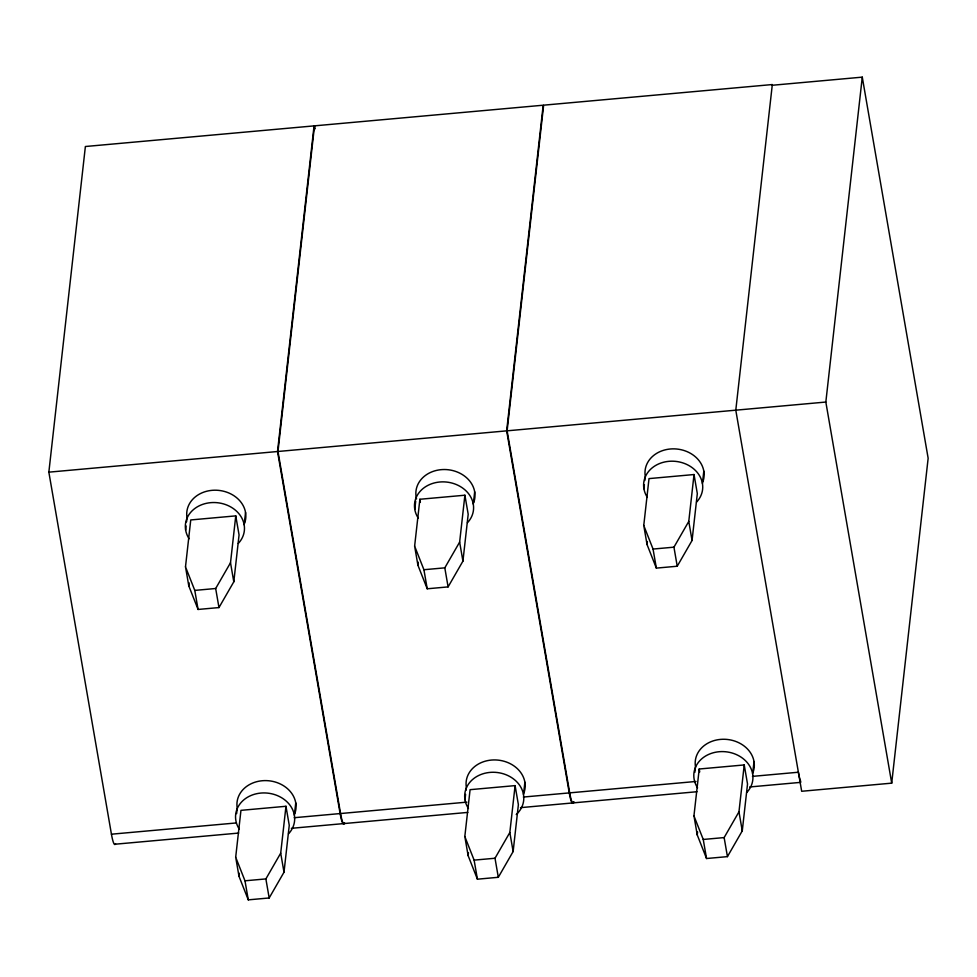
<?xml version="1.0" encoding="UTF-8"?>
<svg xmlns="http://www.w3.org/2000/svg" width="977" height="977" viewBox="0 0 977 977"><rect width="100%" height="100%" fill="white"/><g stroke="black" fill="none" stroke-linecap="round" stroke-linejoin="round"><path stroke-width="1.47" d="M115.555 843.713A22.789 2.943 84.8 0 1 111.439 834.199L48.85 472.16L85.378 146.513L314.057 125.886L314.57 128.879M185.642 530.084L186.106 525.968M186.57 521.852L187.022 517.749A29.628 24.852 6.4 0 1 218.469 490.356A29.628 24.852 6.4 0 1 244.604 523.232M185.496 566.819L190.747 519.947L235.762 515.88L239.06 534.944L233.796 581.816L218.97 607.572L198.075 609.453L188.781 585.87L185.496 566.819L194.789 590.401L198.075 609.453M188.781 585.87L189.123 582.854M233.796 581.816L230.511 562.752L235.762 515.88M244.165 524.808L245.545 512.473M236.617 813.633L237.228 808.15A29.628 24.852 6.4 0 1 268.785 780.77A29.628 24.852 6.4 0 1 294.736 813.817M344.234 823.086A22.789 2.943 84.8 0 1 340.118 813.572L277.529 451.521L314.057 125.886M344.686 823.049A22.789 2.943 84.8 0 1 340.57 813.536L277.981 451.484L314.509 125.85L543.188 105.211L506.66 430.857L569.249 792.909A22.789 2.943 84.8 0 0 573.536 801.897M235.689 857.22L240.953 810.348L285.968 806.281L289.253 825.345L284.002 872.217L269.176 897.973L248.28 899.854L238.986 876.271L235.689 857.22L244.983 880.802L248.28 899.854M238.986 876.271L239.328 873.255M284.002 872.217L280.704 853.153L285.968 806.281M294.37 815.209L295.75 802.874M414.773 509.408L415.701 501.189M414.627 546.143L419.878 499.271L464.893 495.217L468.191 514.268L462.927 561.14L448.101 586.896L427.218 588.789L417.912 565.207L414.627 546.143L423.92 569.725L427.218 588.789M417.912 565.207L418.254 562.178M462.927 561.14L459.642 542.088L464.893 495.217M473.295 504.132L474.675 491.797M464.979 799.809L465.589 794.325M466.053 790.222L466.359 787.474A29.628 24.852 6.4 0 1 497.916 760.094A29.628 24.852 6.4 0 1 523.867 793.141M573.987 801.848A22.789 2.943 84.8 0 1 569.701 792.86L507.112 430.82L543.639 105.174L772.318 84.547L735.791 410.181L801.677 791.272L891.708 783.151L928.15 458.25L862.276 77.146L772.245 85.268M464.82 836.544L470.084 789.672L515.099 785.618L518.384 804.669L513.133 851.541L498.307 877.297L477.411 879.19L468.117 855.608L464.82 836.544L474.114 860.126L477.411 879.19M468.117 855.608L468.459 852.579M513.133 851.541L509.835 832.489L515.099 785.618M523.501 794.533L524.881 782.198M643.904 488.744L644.368 484.629M644.832 480.513L645.284 476.41A29.628 24.852 6.4 0 1 676.731 449.017A29.628 24.852 6.4 0 1 702.866 481.893M643.758 525.479L649.009 478.608L694.024 474.541L697.322 493.605L692.058 540.476L677.232 566.233L656.349 568.113L647.043 544.531L643.758 525.479L653.051 549.062L656.349 568.113M647.043 544.531L647.385 541.514M692.058 540.476L688.773 521.413L694.024 474.541M702.426 483.468L703.806 471.134M694.879 772.294L695.49 766.811A29.628 24.852 6.4 0 1 727.047 739.43A29.628 24.852 6.4 0 1 752.998 772.477M693.951 815.88L699.214 769.009L744.23 764.942L747.527 784.006L742.264 830.877L727.438 856.634L706.542 858.514L697.248 834.932L693.951 815.88L703.245 839.463L706.542 858.514M697.248 834.932L697.59 831.916M742.264 830.877L738.966 811.814L744.23 764.942M752.632 773.869L754.012 761.535M891.708 783.151L825.834 402.048L862.276 77.146M218.97 607.572L215.673 588.508L230.511 562.752M269.176 897.973L265.878 878.921L280.704 853.153M448.101 586.896L444.804 567.845L459.642 542.088M498.307 877.297L495.009 858.246L509.835 832.489M677.232 566.233L673.947 547.169L688.773 521.413M727.438 856.634L724.14 837.582L738.966 811.814M48.85 472.16L277.529 451.521M277.981 451.484L506.66 430.857M507.112 430.82L825.834 402.048M194.789 590.401L215.673 588.508M423.92 569.725L444.804 567.845M653.051 549.062L673.947 547.169M111.439 834.199L236.226 822.952M294.211 817.712L340.118 813.572M340.57 813.536L466.859 802.141M523.342 797.049L569.249 792.909M569.701 792.86L695.99 781.466M752.473 776.373L798.38 772.233A22.789 2.943 84.8 0 0 800.737 781.429M115.335 844.189L238.706 833.063M291.354 828.313L344.014 823.562M344.466 823.526L467.836 812.4M520.485 807.649L573.145 802.899M573.597 802.85L696.967 791.724M749.615 786.973L800.774 782.357M244.983 880.802L265.878 878.921M474.114 860.126L495.009 858.246M703.245 839.463L724.14 837.582M699.214 769.009L699.715 771.94M419.878 499.271L420.391 502.202M314.509 125.85L315.021 128.842M189.098 538.754A29.628 24.852 6.4 0 1 197.134 506.953A29.628 24.852 6.4 0 1 235.958 510.653A29.628 24.852 6.4 0 1 238.29 543.444M239.304 829.155A29.628 24.852 6.4 0 1 247.34 797.354A29.628 24.852 6.4 0 1 286.163 801.055A29.628 24.852 6.4 0 1 288.496 833.845M647.372 497.415A29.628 24.852 6.4 0 1 655.396 465.614A29.628 24.852 6.4 0 1 694.22 469.314A29.628 24.852 6.4 0 1 696.552 502.105M697.566 787.816A29.628 24.852 6.4 0 1 705.602 756.015A29.628 24.852 6.4 0 1 744.425 759.715A29.628 24.852 6.4 0 1 746.758 792.506M468.435 808.492A29.628 24.852 6.4 0 1 477.045 776.349A29.628 24.852 6.4 0 1 516.271 781.307A29.628 24.852 6.4 0 1 516.247 814.525M416.544 498.881A29.628 24.852 6.4 0 1 446.526 469.595A29.628 24.852 6.4 0 1 473.735 502.557M418.241 518.091A29.628 24.852 6.4 0 1 426.265 486.29A29.628 24.852 6.4 0 1 465.089 489.99A29.628 24.852 6.4 0 1 467.421 522.768"/></g></svg>
